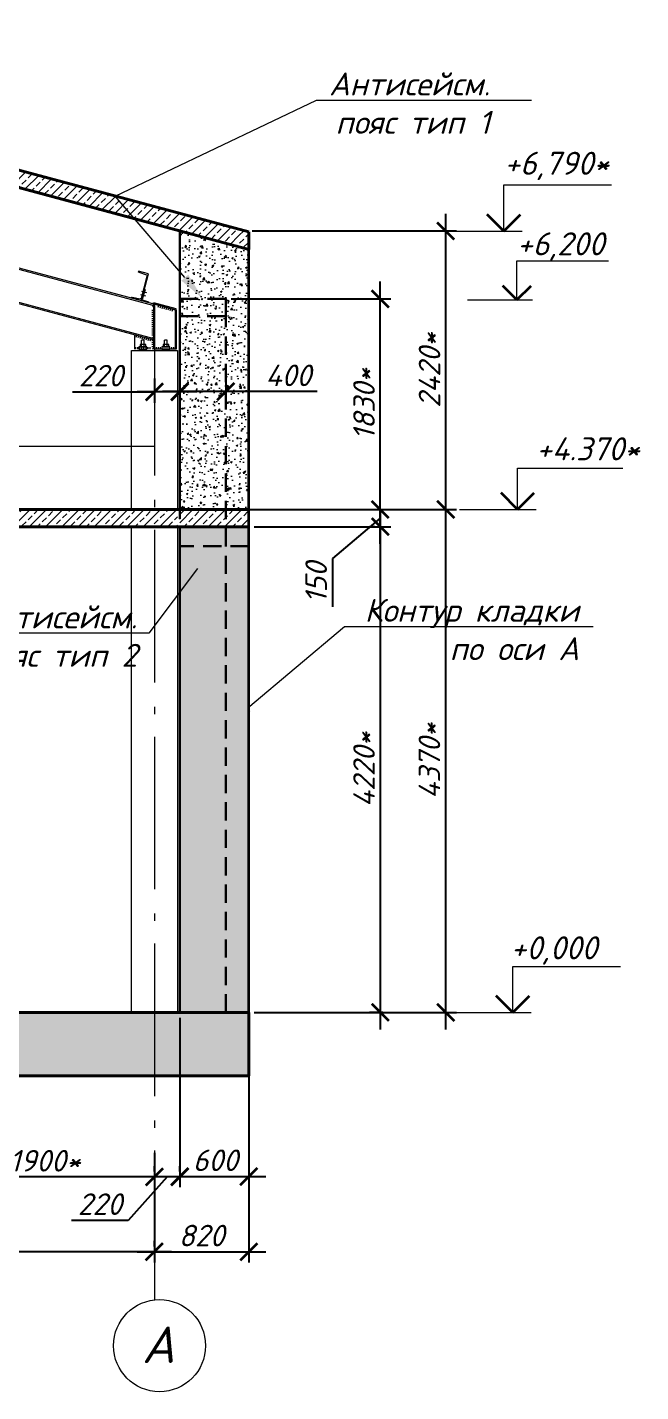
# Model space of a CAD drawing. Header units: millimetres. Extents: x -238377 to 196118, y -123284 to 30177.
# Drawn here: x 138675 to 144005, y -115746 to -103890 of the extents above; entities that cross this region are included whole.
import ezdxf
from ezdxf import colors
from ezdxf.entities.mleader import LeaderData, LeaderLine
from ezdxf.math import Vec2, Vec3

# ---------------------------------------------------------------- set-up
doc = ezdxf.new("R2010")
doc.units = ezdxf.units.MM
doc.header["$MEASUREMENT"] = 0
doc.linetypes.add('Double Dashed', pattern=[1797.222233, 1325, -211.666656, 63.333344, -197.222233])
doc.linetypes.add('HIDDEN2', pattern=[4.7625, 3.175, -1.5875])
doc.layers.get('0').update_dxf_attribs({"lineweight": 5})
doc.layers.add('#Hatch', color=7, linetype='Continuous', lineweight=5, true_color=0x4d4d4d)
doc.layers.add('#Каркас', color=7, linetype='Continuous', lineweight=5, true_color=0x757575)
for name, color, linetype, lineweight in [('#Бетон', 10, 'Continuous', 15), ('#Бетон монолитные пояса', 34, 'Continuous', 35), ('#Бетон разрез', 20, 'Continuous', 40), ('#Выноски', 150, 'Continuous', 15), ('#Газобетон', 152, 'Continuous', 35), ('#размеры', 7, 'Continuous', 5), ('Линия пунктир', 190, 'HIDDEN2', 9), ('оси_Ном._пера__96', 7, 'Continuous', 5), ('оси_Ном._пера__97', 7, 'Continuous', 20), ('чертеж_Ном._пера__91', 250, 'Continuous', 5), ('чертеж_Ном._пера__96', 7, 'Continuous', 13), ('чертеж_Ном._пера__98', 7, 'Continuous', 35)]:
    doc.layers.add(name, color=color, linetype=linetype, lineweight=lineweight)
doc.layers.add('NoPrint', color=18, linetype='Continuous', plot=False)
doc.layers.add('оси', color=7, linetype='Continuous')
doc.styles.add('STEP PR', font='isocpeui.ttf')
doc.dimstyles.new('SPDS', dxfattribs={"dimscale": 10, "dimtxt": 2.5, "dimasz": 2, "dimexe": 1.25, "dimexo": 0.625, "dimtad": 1, "dimdec": 0, "dimrnd": 0.001, "dimtxsty": 'STEP PR', "dimblk": 'ARCHTICK', "dimcen": 2.5, "dimdle": 2, "dimclrd": 256, "dimclre": 256, "dimclrt": 7, "dimadec": 0, "dimazin": 2, "dimtfac": 0.75, "dimtdec": 0, "dimtmove": 1, "dimatfit": 3, "dimfxl": 1, "dimtolj": 1, "dimarcsym": 1})
pattern_1 = [(50, (0, 0), (143.45204, -12.55043), [15, -165]), (355, (0, 0), (-27.75027, 150.43843), [12, -132]), (100.451444, (11.95, -1.05), (115.70177, 137.888), [12.74804, -140.22842]), (46.1842, (0, 40), (213.44827, -33.10386), [22.5, -247.5]), (96.63564, (17.79, 37.24), (186.9324, 194.82372), [19.12207, -210.34275]), (351.18416, (0, 40), (186.9324, 194.82372), [18, -198]), (21, (20, 30), (119.38141, -80.52378), [15, -165]), (326, (20, 30), (48.66307, 145.03001), [12, -132]), (71.451445, (29.95, 23.29), (168.04448, 64.50623), [12.74804, -140.22842]), (37.5, (0, 0), (2.431971, 66.578771), [0, -130.4, 0, -134, 0, -132.5]), (7.5, (0, 0), (52.613907, 78.882342), [0, -76.4, 0, -127.4, 0, -50.5]), (327.5, (-44.6, 0), (106.764487, -4.510974), [0, -50, 0, -156, 0, -207]), (317.5, (-64.6, 0), (116.637234, 20.020996), [0, -65, 0, -103.6, 0, -147])]

# ---------------------------------------------------------------- blocks, each defined once
blk = doc.blocks.new('_ArchTick')
at = {"color": 0, "linetype": 'ByBlock', "const_width": 0.15}
blk.add_lwpolyline([(-0.5, -0.5), (0.5, 0.5)], dxfattribs=at)
blk = doc.blocks.new('*D848')
at = {"layer": '#размеры', "lineweight": -2, "transparency": 16777216}
for p, q in [((141742, -108380), (141742, -107930)), ((140646, -108080), (141835, -108080)), ((140646, -108230), (141835, -108230)), ((141742, -108155), (141326, -108507)), ((141326, -108507), (141326, -108925))]:
    blk.add_line(p, q, dxfattribs=at)
at = {"layer": 'Defpoints', "color": 0, "transparency": 16777216}
for p in [(140599, -108080), (141742, -108080), (140599, -108230)]:
    blk.add_point(p, dxfattribs=at)
at = {"layer": '#размеры', "lineweight": -2, "transparency": 16777216, "xscale": 150, "yscale": 150, "zscale": 150}
for p, rotation in [((141742, -108080), 90), ((141742, -108230), 270)]:
    blk.add_blockref('_ArchTick', p, dxfattribs=dict(at, rotation=rotation))
at = {"layer": '#размеры', "color": 7, "lineweight": 5, "transparency": 16777216, "insert": (141185, -108716), "char_height": 187.5, "attachment_point": 5, "rotation": 90, "style": 'STEP PR'}
blk.add_mtext('\\A1;150', dxfattribs=at)
blk = doc.blocks.new('A$C40B03653')
at = {"layer": 'чертеж_Ном._пера__91', "linetype": 'Continuous', "lineweight": 15}
for p, q in [((66, -133), (66, 267)), ((66, 267), (1002, 267)), ((-440, -133), (226, -133))]:
    blk.add_line(p, q, dxfattribs=at)
at = {"layer": 'чертеж_Ном._пера__98', "linetype": 'Continuous'}
for q in [(-78, 11), (210, 11)]:
    blk.add_line((66, -133), q, dxfattribs=at)
blk = doc.blocks.new('*D849')
at = {"layer": '#размеры', "lineweight": -2, "transparency": 16777216}
for p, q in [((133779, -113556), (133779, -114624)), ((139779, -113669), (139779, -114624)), ((139929, -114530), (133629, -114530))]:
    blk.add_line(p, q, dxfattribs=at)
at = {"layer": 'Defpoints', "color": 0, "transparency": 16777216}
for p in [(133779, -113510), (139779, -113623), (133779, -114530)]:
    blk.add_point(p, dxfattribs=at)
at = {"layer": '#размеры', "lineweight": -2, "transparency": 16777216, "xscale": 150, "yscale": 150, "zscale": 150, "rotation": 180}
blk.add_blockref('_ArchTick', (133779, -114530), dxfattribs=at)
at = {"layer": '#размеры', "lineweight": -2, "transparency": 16777216, "xscale": 150, "yscale": 150, "zscale": 150}
blk.add_blockref('_ArchTick', (139779, -114530), dxfattribs=at)
at = {"layer": '#размеры', "color": 7, "lineweight": 5, "transparency": 16777216, "insert": (136779, -114389), "char_height": 187.5, "attachment_point": 5, "style": 'STEP PR'}
blk.add_mtext('\\A1;6000', dxfattribs=at)
blk = doc.blocks.new('Отметка высоты (ГОСТ)[26]_3', base_point=(115341, -142))
at = {"layer": 'чертеж_Ном._пера__96', "linetype": 'Continuous', "lineweight": 5}
for p, q in [((115341, -142), (115341, 308)), ((115341, 308), (116483, 308)), ((114709, -142), (115541, -142))]:
    blk.add_line(p, q, dxfattribs=at)
at = {"layer": 'чертеж_Ном._пера__98', "linetype": 'Continuous'}
for q in [(115161, 38), (115521, 38)]:
    blk.add_line((115341, -142), q, dxfattribs=at)
blk = doc.blocks.new('*D850')
at = {"layer": '#размеры', "lineweight": -2, "transparency": 16777216}
for p, q in [((140599, -112347), (140599, -114624)), ((139779, -114483), (139779, -114436)), ((139629, -114530), (140749, -114530))]:
    blk.add_line(p, q, dxfattribs=at)
at = {"layer": 'Defpoints', "color": 0, "transparency": 16777216}
for p in [(140599, -112300), (139779, -114530), (140599, -114530)]:
    blk.add_point(p, dxfattribs=at)
at = {"layer": '#размеры', "lineweight": -2, "transparency": 16777216, "xscale": 150, "yscale": 150, "zscale": 150, "rotation": 180}
blk.add_blockref('_ArchTick', (139779, -114530), dxfattribs=at)
at = {"layer": '#размеры', "lineweight": -2, "transparency": 16777216, "xscale": 150, "yscale": 150, "zscale": 150}
blk.add_blockref('_ArchTick', (140599, -114530), dxfattribs=at)
at = {"layer": '#размеры', "color": 7, "lineweight": 5, "transparency": 16777216, "insert": (140189, -114389), "char_height": 187.5, "attachment_point": 5, "style": 'STEP PR'}
blk.add_mtext('\\A1;820', dxfattribs=at)
blk = doc.blocks.new('*D851')
at = {"layer": '#размеры', "lineweight": -2, "transparency": 16777216}
for p, q in [((142311, -112600), (142311, -107930)), ((140446, -108080), (142404, -108080)), ((140646, -112450), (142404, -112450))]:
    blk.add_line(p, q, dxfattribs=at)
at = {"layer": 'Defpoints', "color": 0, "transparency": 16777216}
for p in [(140399, -108080), (142311, -108080), (140599, -112450)]:
    blk.add_point(p, dxfattribs=at)
at = {"layer": '#размеры', "lineweight": -2, "transparency": 16777216, "xscale": 150, "yscale": 150, "zscale": 150}
for p, rotation in [((142311, -108080), 90), ((142311, -112450), 270)]:
    blk.add_blockref('_ArchTick', p, dxfattribs=dict(at, rotation=rotation))
at = {"layer": '#размеры', "color": 7, "lineweight": 5, "transparency": 16777216, "insert": (142169, -110265), "char_height": 187.5, "attachment_point": 5, "rotation": 90, "style": 'STEP PR'}
blk.add_mtext('\\A1;4370*', dxfattribs=at)
blk = doc.blocks.new('*D852')
at = {"layer": '#размеры', "lineweight": -2, "transparency": 16777216}
for p, q in [((142311, -108230), (142311, -105510)), ((140630, -105660), (142404, -105660)), ((140446, -108080), (142404, -108080))]:
    blk.add_line(p, q, dxfattribs=at)
at = {"layer": 'Defpoints', "color": 0, "transparency": 16777216}
for p in [(140583, -105660), (142311, -105660), (140399, -108080)]:
    blk.add_point(p, dxfattribs=at)
at = {"layer": '#размеры', "lineweight": -2, "transparency": 16777216, "xscale": 150, "yscale": 150, "zscale": 150}
for p, rotation in [((142311, -105660), 90), ((142311, -108080), 270)]:
    blk.add_blockref('_ArchTick', p, dxfattribs=dict(at, rotation=rotation))
at = {"layer": '#размеры', "color": 7, "lineweight": 5, "transparency": 16777216, "insert": (142170, -106870), "char_height": 187.5, "attachment_point": 5, "rotation": 90, "style": 'STEP PR'}
blk.add_mtext('\\A1;2420*', dxfattribs=at)
blk = doc.blocks.new('*D853')
at = {"layer": '#размеры', "lineweight": -2, "transparency": 16777216}
for p, q in [((140399, -106935), (140399, -107150)), ((140549, -107056), (139849, -107056)), ((139999, -106991), (139999, -107150)), ((141193, -107056), (140399, -107056))]:
    blk.add_line(p, q, dxfattribs=at)
at = {"layer": 'Defpoints', "color": 0, "transparency": 16777216}
for p in [(140399, -106888), (139999, -106944), (139999, -107056)]:
    blk.add_point(p, dxfattribs=at)
at = {"layer": '#размеры', "lineweight": -2, "transparency": 16777216, "xscale": 150, "yscale": 150, "zscale": 150, "rotation": 180}
blk.add_blockref('_ArchTick', (139999, -107056), dxfattribs=at)
at = {"layer": '#размеры', "lineweight": -2, "transparency": 16777216, "xscale": 150, "yscale": 150, "zscale": 150}
blk.add_blockref('_ArchTick', (140399, -107056), dxfattribs=at)
at = {"layer": '#размеры', "color": 7, "transparency": 16777216, "insert": (140943, -106915), "char_height": 187.5, "attachment_point": 5, "style": 'STEP PR'}
blk.add_mtext('\\A1;400', dxfattribs=at)
blk = doc.blocks.new('*D965')
at = {"layer": '#размеры', "lineweight": -2, "transparency": 16777216}
for p, q in [((137879, -112497), (137879, -113973)), ((139779, -113719), (139779, -113973)), ((139929, -113879), (137729, -113879))]:
    blk.add_line(p, q, dxfattribs=at)
at = {"layer": 'Defpoints', "color": 0, "transparency": 16777216}
for p in [(137879, -112450), (139779, -113673), (137879, -113879)]:
    blk.add_point(p, dxfattribs=at)
at = {"layer": '#размеры', "lineweight": -2, "transparency": 16777216, "xscale": 150, "yscale": 150, "zscale": 150, "rotation": 180}
blk.add_blockref('_ArchTick', (137879, -113879), dxfattribs=at)
at = {"layer": '#размеры', "lineweight": -2, "transparency": 16777216, "xscale": 150, "yscale": 150, "zscale": 150}
blk.add_blockref('_ArchTick', (139779, -113879), dxfattribs=at)
at = {"layer": '#размеры', "color": 7, "transparency": 16777216, "insert": (138829, -113739), "char_height": 187.5, "attachment_point": 5, "style": 'STEP PR'}
blk.add_mtext('\\A1;1900*', dxfattribs=at)
blk = doc.blocks.new('*D856')
at = {"layer": '#размеры', "lineweight": -2, "transparency": 16777216}
for p, q in [((139779, -113832), (139779, -113785)), ((139999, -113832), (139999, -113785)), ((139889, -113879), (139552, -114257)), ((140149, -113879), (139629, -113879)), ((139552, -114257), (139060, -114257))]:
    blk.add_line(p, q, dxfattribs=at)
at = {"layer": 'Defpoints', "color": 0, "transparency": 16777216}
for p in [(139779, -113879), (139779, -113879), (139999, -113879)]:
    blk.add_point(p, dxfattribs=at)
at = {"layer": '#размеры', "lineweight": -2, "transparency": 16777216, "xscale": 150, "yscale": 150, "zscale": 150, "rotation": 180}
blk.add_blockref('_ArchTick', (139779, -113879), dxfattribs=at)
at = {"layer": '#размеры', "lineweight": -2, "transparency": 16777216, "xscale": 150, "yscale": 150, "zscale": 150}
blk.add_blockref('_ArchTick', (139999, -113879), dxfattribs=at)
at = {"layer": '#размеры', "color": 7, "transparency": 16777216, "insert": (139306, -114116), "char_height": 187.5, "attachment_point": 5, "style": 'STEP PR'}
blk.add_mtext('\\A1;220', dxfattribs=at)
blk = doc.blocks.new('*D857')
at = {"layer": '#размеры', "lineweight": -2, "transparency": 16777216}
for p, q in [((139999, -112497), (139999, -113969)), ((140599, -112497), (140599, -113969)), ((139849, -113876), (140749, -113876))]:
    blk.add_line(p, q, dxfattribs=at)
at = {"layer": 'Defpoints', "color": 0, "transparency": 16777216}
for p in [(139999, -112450), (140599, -112450), (140599, -113876)]:
    blk.add_point(p, dxfattribs=at)
at = {"layer": '#размеры', "lineweight": -2, "transparency": 16777216, "xscale": 150, "yscale": 150, "zscale": 150, "rotation": 180}
blk.add_blockref('_ArchTick', (139999, -113876), dxfattribs=at)
at = {"layer": '#размеры', "lineweight": -2, "transparency": 16777216, "xscale": 150, "yscale": 150, "zscale": 150}
blk.add_blockref('_ArchTick', (140599, -113876), dxfattribs=at)
at = {"layer": '#размеры', "color": 7, "transparency": 16777216, "insert": (140309, -113735), "char_height": 187.5, "attachment_point": 5, "style": 'STEP PR'}
blk.add_mtext('\\A1;600', dxfattribs=at)
blk = doc.blocks.new('*D967')
at = {"layer": '#размеры', "lineweight": -2, "transparency": 16777216}
for p, q in [((141742, -108230), (141742, -106100)), ((140446, -106250), (141835, -106250)), ((140646, -108080), (141835, -108080))]:
    blk.add_line(p, q, dxfattribs=at)
at = {"layer": 'Defpoints', "color": 0, "transparency": 16777216}
for p in [(140399, -106250), (141742, -106250), (140599, -108080)]:
    blk.add_point(p, dxfattribs=at)
at = {"layer": '#размеры', "lineweight": -2, "transparency": 16777216, "xscale": 150, "yscale": 150, "zscale": 150}
for p, rotation in [((141742, -106250), 90), ((141742, -108080), 270)]:
    blk.add_blockref('_ArchTick', p, dxfattribs=dict(at, rotation=rotation))
at = {"layer": '#размеры', "color": 7, "transparency": 16777216, "insert": (141601, -107165), "char_height": 187.5, "attachment_point": 5, "rotation": 90, "style": 'STEP PR'}
blk.add_mtext('\\A1;1830*', dxfattribs=at)
blk = doc.blocks.new('*D859')
at = {"layer": '#размеры', "lineweight": -2, "transparency": 16777216}
for p, q in [((141742, -108080), (141742, -112600)), ((141695, -108230), (141648, -108230)), ((141763, -112450), (141648, -112450))]:
    blk.add_line(p, q, dxfattribs=at)
at = {"layer": 'Defpoints', "color": 0, "transparency": 16777216}
for p in [(141742, -108230), (141742, -112450), (141810, -112450)]:
    blk.add_point(p, dxfattribs=at)
at = {"layer": '#размеры', "lineweight": -2, "transparency": 16777216, "xscale": 150, "yscale": 150, "zscale": 150}
for p, rotation in [((141742, -108230), 90), ((141742, -112450), 270)]:
    blk.add_blockref('_ArchTick', p, dxfattribs=dict(at, rotation=rotation))
at = {"layer": '#размеры', "color": 7, "transparency": 16777216, "insert": (141601, -110340), "char_height": 187.5, "attachment_point": 5, "rotation": 90, "style": 'STEP PR'}
blk.add_mtext('\\A1;4220*', dxfattribs=at)
blk = doc.blocks.new('*D969')
at = {"layer": '#размеры', "lineweight": -2, "transparency": 16777216}
for p, q in [((139779, -106941), (139779, -107152)), ((139999, -106941), (139999, -107152)), ((139069, -107058), (139779, -107058)), ((140149, -107058), (139629, -107058))]:
    blk.add_line(p, q, dxfattribs=at)
at = {"layer": 'Defpoints', "color": 0, "transparency": 16777216}
for p in [(139779, -106894), (139999, -106894), (139779, -107058)]:
    blk.add_point(p, dxfattribs=at)
at = {"layer": '#размеры', "lineweight": -2, "transparency": 16777216, "xscale": 150, "yscale": 150, "zscale": 150, "rotation": 180}
blk.add_blockref('_ArchTick', (139779, -107058), dxfattribs=at)
at = {"layer": '#размеры', "lineweight": -2, "transparency": 16777216, "xscale": 150, "yscale": 150, "zscale": 150}
blk.add_blockref('_ArchTick', (139999, -107058), dxfattribs=at)
at = {"layer": '#размеры', "color": 7, "transparency": 16777216, "insert": (139315, -106917), "char_height": 187.5, "attachment_point": 5, "style": 'STEP PR'}
blk.add_mtext('\\A1;220', dxfattribs=at)
blk = doc.blocks.new('*U817')
for points in [[(0, -0.5), (0, 0.5)], [(1, -0.5), (1, 0.5)], [(2, -0.5), (2, 0.5)], [(3, -0.5), (3, 0.5)]]:
    blk.add_lwpolyline(points)
blk = doc.blocks.new('*U815')
for p, q in [((0, 0), (0, 240)), ((0, 240), (90, 240)), ((90, 240), (90, 236)), ((6, 22), (6, 218)), ((86, 232), (16, 228)), ((90, 0), (0, 0)), ((86, 8), (16, 12)), ((90, 4), (90, 0))]:
    blk.add_line(p, q)
for centre, radius, start, end in [((16, 218), 10.5, 92.7024, 180), ((86, 236), 4, 272.7024, 360), ((16, 22), 10.5, 180, 267.2976), ((86, 4), 4, 0, 87.2976)]:
    blk.add_arc(centre, radius, start, end)
blk = doc.blocks.new('*U813')
at = {"color": 0, "linetype": 'ByBlock', "lineweight": -2}
for p, q in [((-63, 0), (-63, 3)), ((-63, 0), (0, 0)), ((-60, 6), (-16, 6)), ((-6, 16), (-6, 97)), ((0, 100), (-3, 100)), ((0, 0), (0, 100))]:
    blk.add_line(p, q, dxfattribs=at)
for centre, radius, start, end in [((-60, 3), 3.3, 90, 180), ((-16, 16), 10, 270, 0), ((-3, 97), 3.3, 89.045, 179.9778)]:
    blk.add_arc(centre, radius, start, end, dxfattribs=at)
blk = doc.blocks.new('*U806')
for points in [[(0, -0.5), (0, 0.5)], [(1, -0.5), (1, 0.5)], [(2, -0.5), (2, 0.5)], [(3, -0.5), (3, 0.5)], [(4, -0.5), (4, 0.5)], [(5, -0.5), (5, 0.5)], [(6, -0.5), (6, 0.5)], [(7, -0.5), (7, 0.5)]]:
    blk.add_lwpolyline(points)
blk = doc.blocks.new('*U818')
for points in [[(0, -0.5), (0, 0.5)], [(1, -0.5), (1, 0.5)], [(2, -0.5), (2, 0.5)], [(3, -0.5), (3, 0.5)], [(4, -0.5), (4, 0.5)], [(5, -0.5), (5, 0.5)], [(6, -0.5), (6, 0.5)], [(7, -0.5), (7, 0.5)], [(8, -0.5), (8, 0.5)], [(9, -0.5), (9, 0.5)], [(10, -0.5), (10, 0.5)], [(11, -0.5), (11, 0.5)], [(12, -0.5), (12, 0.5)]]:
    blk.add_lwpolyline(points)
blk = doc.blocks.new('*U808')
for points in [[(0, -0.5), (0, 0.5)], [(1, -0.5), (1, 0.5)], [(2, -0.5), (2, 0.5)], [(3, -0.5), (3, 0.5)], [(4, -0.5), (4, 0.5)], [(5, -0.5), (5, 0.5)], [(6, -0.5), (6, 0.5)], [(7, -0.5), (7, 0.5)]]:
    blk.add_lwpolyline(points)
blk = doc.blocks.new('*U805')
for points in [[(0, -0.5), (0, 0.5)], [(1, -0.5), (1, 0.5)], [(2, -0.5), (2, 0.5)]]:
    blk.add_lwpolyline(points)
blk = doc.blocks.new('*U807')
for points in [[(0, -0.5), (0, 0.5)], [(1, -0.5), (1, 0.5)]]:
    blk.add_lwpolyline(points)

msp = doc.modelspace()

# ---------------------------------------------------------------- hatches: boundary and pattern name
at = {"layer": '#Hatch'}
h = msp.add_hatch(dxfattribs=at)
h.set_pattern_fill('ANSI33', color=256, scale=400)
h.paths.add_polyline_path([(133979.2, -103890.2), (133779.2, -103890.5), (133779.2, -104040.8), (133979.2, -104040.8), (140464.7, -105784.7), (140541.3, -105651.2)])
h.paths.add_polyline_path([(133779.2, -103890.5), (133579.2, -103890.8), (133579.2, -104040.8), (133779.2, -104040.8)])
h = msp.add_hatch(dxfattribs=at)
h.set_pattern_fill('AR-CONC', color=256, scale=20)
h.set_pattern_definition(pattern_1)
h.paths.add_polyline_path([(140599.2, -105821.9), (139999.2, -105660.5), (139999.2, -108080.2), (140599.2, -108080.2)])
h = msp.add_hatch(dxfattribs=at)
h.set_pattern_fill('ANSI33', color=256, scale=400)
h.paths.add_polyline_path([(140599.2, -105666.7), (140541.3, -105651.2), (140464.7, -105784.7), (140599.2, -105820.9)])
h = msp.add_hatch(dxfattribs=at)
h.set_pattern_fill('ANSI33', color=256, scale=400)
h.paths.add_polyline_path([(139579.2, -108080.2), (133979.2, -108080.2), (133979.2, -108230.2), (139579.2, -108230.2)])
h.paths.add_polyline_path([(133979.2, -108080.2), (133779.2, -108080.2), (133779.2, -108230.2), (133979.2, -108230.2)])
h.paths.add_polyline_path([(139779.2, -108080.2), (139579.2, -108080.2), (139579.2, -108230.2), (139779.2, -108230.2)])
h.paths.add_polyline_path([(139979.2, -108080.2), (139779.2, -108080.2), (139779.2, -108230.2), (139979.2, -108230.2)])
h.paths.add_polyline_path([(140399.2, -108080.2), (139999.2, -108080.2), (139999.2, -108230.2), (140399.2, -108230.2)])
h.paths.add_polyline_path([(140599.2, -108080.2), (140399.2, -108080.2), (140399.2, -108230.2), (140599.2, -108230.2)])
h = msp.add_hatch(dxfattribs=at)
h.set_pattern_fill('AR-CONC', color=256, scale=20)
h.set_pattern_definition(pattern_1)
h.paths.add_polyline_path([(140599.2, -108230.2), (139999.2, -108230.2), (139999.2, -112450.2), (140599.1, -112450.2)])
at = {"layer": '#Hatch', "linetype": 'Continuous', "true_color": 0xd9d9d9}
h = msp.add_hatch(color=254, dxfattribs=at)
h.paths.add_polyline_path([(133779.2, -112450.2), (133579.2, -112450.2), (133301.8, -112450.2), (133301.8, -113000.2), (133779.2, -113000.2)])
h.paths.add_polyline_path([(139779.2, -112450.2), (139579.2, -112450.2), (137879.2, -112450.2), (133779.2, -112450.2), (133779.2, -113000.2), (139779.2, -113000.2)])
h.paths.add_polyline_path([(140599.1, -112450.2), (139999.2, -112450.2), (139779.2, -112450.2), (139779.2, -113000.2), (140599.1, -113000.2)])
at = {"layer": '#Каркас', "true_color": 0x8f8f8f}
for points in [[(139774, -106286.1), (139774, -106294.3), (139761.9, -106291)], [(139774, -106321.2), (139774, -106308.4), (139761.9, -106305.1)], [(139774.1, -106584.1), (139761, -106591.3), (139774.1, -106594.8)], [(139774.1, -106678), (139761.6, -106687.9), (139774.1, -106687.9)]]:
    msp.add_hatch(color=252, dxfattribs=at).paths.add_polyline_path(points)

# ---------------------------------------------------------------- linework, layer by layer
at = {"layer": '#Бетон'}
for points in [[(139579.2, -108080.2), (139579.2, -106697.9), (139979.2, -106697.9), (139979.2, -108080.2)], [(139979.2, -108230.2), (139979.2, -112450.2), (139579.2, -112450.2), (139579.2, -108230.2)]]:
    msp.add_lwpolyline(points, dxfattribs=at)
at = {"layer": '#Бетон монолитные пояса', "lineweight": 40}
for p, q in [((133979.2, -103890.2), (140599.2, -105666.7)), ((140599.2, -105820.9), (133979.2, -104040.8)), ((140599.2, -105666.7), (140599.2, -105821.9))]:
    msp.add_line(p, q, dxfattribs=at)
for points in [[(133979.2, -104040.8), (140599.2, -105821.9)], [(140599.2, -108080.2), (133779.2, -108080.2)], [(140599.2, -108230.2), (133779.2, -108230.2)]]:
    msp.add_lwpolyline(points, dxfattribs=at)
at = {"layer": '#Бетон разрез', "linetype": 'Continuous'}
msp.add_lwpolyline([(133301.8, -112450.2), (140599.1, -112450.2), (140599.1, -113000.2), (133301.8, -113000.2)], dxfattribs=at)
at = {"layer": '#Газобетон'}
for p, q in [((140599.1, -112450.2), (140599.2, -105820.9)), ((138039.2, -112450.2), (140599.1, -112450.2))]:
    msp.add_line(p, q, dxfattribs=at)
at = {"layer": '#Газобетон', "lineweight": 30}
for points in [[(139999.2, -105660.5), (140599.2, -105821.9), (140599.2, -108080.2), (139999.2, -108080.2)], [(139999.2, -112450.2), (139999.2, -108230.2), (140599.2, -108230.2), (140599.1, -112450.2)]]:
    msp.add_lwpolyline(points, close=True, dxfattribs=at)
at = {"layer": '#Каркас'}
for p, q in [((133788.2, -104690.5), (139774.1, -106294.3)), ((133788.2, -104704.2), (139774.1, -106308.3)), ((133788.2, -104990.7), (139774.1, -106594.8)), ((133788.2, -105001), (139774.1, -106605.2)), ((139774, -106286.1), (139761.9, -106291)), ((139774, -106321.2), (139761.9, -106305.1)), ((139668.1, -106667.9), (139668.1, -106607.9)), ((139690.3, -106607.9), (139668.1, -106607.9)), ((139690.3, -106667.9), (139690.3, -106607.9)), ((139774.1, -106584.1), (139761, -106591.3)), ((139774.1, -106678), (139761.6, -106687.9)), ((139868.1, -106667.9), (139868.1, -106607.9)), ((139890.3, -106607.9), (139868.1, -106607.9)), ((139890.3, -106667.9), (139890.3, -106607.9))]:
    msp.add_line(p, q, dxfattribs=at)
at = {"layer": '#Каркас', "linetype": 'Double Dashed'}
for points in [[(139658.1, -106212.1), (139701.2, -106224.8)], [(139667.8, -106183.2), (139710.9, -106195.9)], [(139969.6, -106347.2), (139969.6, -106337.2), (139774.1, -106284), (139774.1, -106294), (139969.6, -106347.2)], [(139969.6, -106347.2), (139774.1, -106294)], [(139960.6, -106344.8), (139960.6, -106687.9), (139783.1, -106687.9), (139783.1, -106296.5)], [(139608.7, -106687.9), (139608.7, -106560.2)]]:
    msp.add_lwpolyline(points, dxfattribs=at)
for points in [[(139969.6, -106687.9), (139774.1, -106687.9), (139774.1, -106294), (139969.6, -106347.2)], [(139645.2, -106687.9), (139713.2, -106687.9), (139713.2, -106667.9), (139645.2, -106667.9)], [(139655.2, -106667.9), (139705.2, -106667.9), (139705.2, -106647.9), (139655.2, -106647.9)], [(139845.2, -106687.9), (139913.2, -106687.9), (139913.2, -106667.9), (139845.2, -106667.9)], [(139855.2, -106667.9), (139905.2, -106667.9), (139905.2, -106647.9), (139855.2, -106647.9)]]:
    msp.add_lwpolyline(points, close=True, dxfattribs=at)
at = {"layer": 'NoPrint', "color": 254, "lineweight": 5, "true_color": 0xe6e6e6}
msp.add_lwpolyline([(133779.2, -107530.2), (139779.2, -107530.2)], dxfattribs=at)
at = {"layer": 'Линия пунктир', "lineweight": 5, "ltscale": 50}
msp.add_lwpolyline([(139999.2, -112450.2), (139999.2, -106247.7)], dxfattribs=at)
at = {"layer": 'Линия пунктир', "lineweight": 30, "ltscale": 50}
for points in [[(140399.2, -106250.2), (139999.2, -106250.2), (139999.2, -106400.2), (140399.2, -106400.2)], [(139999.2, -108080.2), (140599.2, -108080.2), (140599.2, -108400.2), (139999.2, -108400.2)]]:
    msp.add_lwpolyline(points, close=True, dxfattribs=at)
msp.add_lwpolyline([(140399.2, -112450.2), (140399.2, -106247.7)], dxfattribs=at)
at = {"layer": 'оси_Ном._пера__96', "linetype": 'Double Dashed'}
msp.add_line((139779.2, -106460.4), (139779.2, -114948.4), dxfattribs=at)
at = {"layer": 'оси_Ном._пера__97', "linetype": 'Continuous'}
msp.add_circle((139823.9, -115345.9), 400, dxfattribs=at)

# ---------------------------------------------------------------- block references
at = {"layer": '#Выноски'}
msp.add_blockref('A$C40B03653', (142828.5, -112317.5), dxfattribs=at)
at = {"layer": '#Каркас', "xscale": -1, "rotation": 345}
for name in ['*U815', '*U813']:
    msp.add_blockref(name, (139667, -106265.6), dxfattribs=at)
at = {"layer": '#Каркас', "xscale": -18, "yscale": 18, "zscale": 18}
for name, p, rotation in [('*U806', (139936.1, -106347.4), 344.7774682740615), ('*U818', (139765.1, -106563.3), 270), ('*U806', (139745.3, -106606.7), 344.7774682740615), ('*U817', (139765.1, -106662.9), 270)]:
    msp.add_blockref(name, p, dxfattribs=dict(at, rotation=rotation))
for name, p in [('*U808', (139742.7, -106678.8)), ('*U805', (139833.7, -106678.9)), ('*U807', (139948.5, -106678.9))]:
    msp.add_blockref(name, p, dxfattribs=at)
at = {"layer": 'чертеж_Ном._пера__91', "linetype": 'Continuous', "xscale": 0.8, "yscale": 0.8, "zscale": 0.8}
msp.add_blockref('Отметка высоты (ГОСТ)[26]_3', (142935.5, -108080.2), dxfattribs=at)
at = {"layer": 'чертеж_Ном._пера__96'}
msp.add_blockref('A$C40B03653', (142750.1, -105527.5), dxfattribs=at)
at = {"layer": 'чертеж_Ном._пера__96', "xscale": 0.85, "yscale": 0.85, "zscale": 0.85}
msp.add_blockref('A$C40B03653', (142873.9, -106145.6), dxfattribs=at)

# ---------------------------------------------------------------- texts
at = {"layer": 'оси', "color": 251, "linetype": 'Continuous', "lineweight": 13, "insert": (139671.2, -115496.9), "char_height": 316.8, "attachment_point": 7, "style": 'STEP PR'}
msp.add_mtext('А', dxfattribs=at)
at = {"layer": 'чертеж_Ном._пера__96', "style": 'STEP PR'}
for s, p in [('+4.370*', (143097, -107653.1)), ('+0,000', (142875.5, -111988.9))]:
    msp.add_text(s, height=200, dxfattribs=at).set_placement(p)
at = {"layer": 'чертеж_Ном._пера__96', "char_height": 200, "attachment_point": 7, "style": 'STEP PR'}
for s, insert in [('+6,790{\\A1;*}', (142820.1, -105218.4)), ('+6,200{\\A1;\\H0.66x;\\S^  ;}', (142929.6, -105918.4))]:
    msp.add_mtext(s, dxfattribs=dict(at, insert=insert))

# ---------------------------------------------------------------- dimensions: what is measured, and where the dimension line sits
at = {"layer": '#размеры', "lineweight": 5}
for base, p1, p2, picture, middle in [((142310.5, -105660.2), (140399.2, -108080.2), (140582.7, -105660.2), '*D852', (142169.9, -106870.2)), ((142310.5, -108080.2), (140599.1, -112450.2), (140399.2, -108080.2), '*D851', (142168.7, -110265.2))]:
    dim = msp.add_linear_dim(base=base, p1=p1, p2=p2, angle=90, text='<>*', dimstyle='SPDS', override={"dimscale": 75, "dimtxsty": 'STEP PR'}, dxfattribs=at)
    dim.commit()
    dim.dimension.update_dxf_attribs({"geometry": picture, "text_midpoint": middle})
at = {"layer": '#размеры'}
for base, p1, p2, picture, middle in [((141741.6, -106250.2), (140599.2, -108080.2), (140399.2, -106250.2), '*D967', (141601, -107165.2)), ((141741.6, -112450.2), (141741.6, -108230.2), (141809.6, -112450.2), '*D859', (141601, -110340.2))]:
    dim = msp.add_linear_dim(base=base, p1=p1, p2=p2, angle=90, text='<>*', dimstyle='SPDS', override={"dimscale": 75, "dimtxsty": 'STEP PR'}, dxfattribs=at)
    dim.commit()
    dim.dimension.update_dxf_attribs({"geometry": picture, "text_midpoint": middle})
for base, p1, p2, picture, middle in [((139779.2, -107057.9), (139999.2, -106894.4), (139779.2, -106894.4), '*D969', (139315.1, -107071.4)), ((140599.1, -113875.6), (139999.2, -112450.2), (140599.1, -112450.2), '*D857', (140309.2, -113875.6)), ((139779.2, -113879.1), (139999.2, -113879.1), (139779.2, -113879.1), '*D856', (139505.6, -114257))]:
    dim = msp.add_linear_dim(base=base, p1=p1, p2=p2, dimstyle='SPDS', override={"dimscale": 75, "dimtxsty": 'STEP PR'}, dxfattribs=at)
    dim.commit()
    dim.dimension.update_dxf_attribs({"geometry": picture, "text_midpoint": middle, "dimtype": 160})
dim = msp.add_linear_dim(base=(139999.2, -107055.9), p1=(140399.2, -106887.9), p2=(139999.2, -106944.4), angle=180, dimstyle='SPDS', override={"dimscale": 75, "dimtxsty": 'STEP PR'}, dxfattribs=at)
dim.commit()
dim.dimension.update_dxf_attribs({"geometry": '*D853', "text_midpoint": (140942.6, -107068.4), "dimtype": 160})
at = {"layer": '#размеры', "lineweight": 5}
for base, p1, p2, angle, picture, middle in [((141741.6, -108080.2), (140599.2, -108230.2), (140599.2, -108080.2), 90, '*D848', (141326.1, -108553.4)), ((133779.2, -114529.8), (139779.2, -113622.6), (133779.2, -113509.5), 180, '*D849', (136779.2, -114529.8))]:
    dim = msp.add_linear_dim(base=base, p1=p1, p2=p2, angle=angle, dimstyle='SPDS', override={"dimscale": 75, "dimtxsty": 'STEP PR'}, dxfattribs=at)
    dim.commit()
    dim.dimension.update_dxf_attribs({"geometry": picture, "text_midpoint": middle, "dimtype": 160})
dim = msp.add_linear_dim(base=(140599.1, -114529.8), p1=(139779.2, -114529.8), p2=(140599.1, -112300.2), angle=180, dimstyle='SPDS', override={"dimscale": 75, "dimtxsty": 'STEP PR'}, dxfattribs=at)
dim.commit()
dim.dimension.update_dxf_attribs({"geometry": '*D850', "text_midpoint": (140189.2, -114389.2)})
at = {"layer": '#размеры'}
dim = msp.add_linear_dim(base=(137879.2, -113879.1), p1=(139779.2, -113672.6), p2=(137879.2, -112450.2), text='<>*', dimstyle='SPDS', override={"dimscale": 75, "dimtxsty": 'STEP PR'}, dxfattribs=at)
dim.commit()
dim.dimension.update_dxf_attribs({"geometry": '*D965', "text_midpoint": (138829.2, -113738.5)})

# ---------------------------------------------------------------- leaders
at = {"layer": '#Выноски'}
ml = msp.add_multileader_mtext('Standard', dxfattribs=at)
ml.set_content('Антисейсм.\\Pпояс{\\A1; тип 1     } ', color=256, style='STEP PR')
ml.set_leader_properties(color=256, linetype='ByLayer', lineweight=-1)
ml.build(insert=Vec2(0, 0))
ml.multileader.update_dxf_attribs({"text_left_attachment_type": 6, "text_right_attachment_type": 6, "dogleg_length": 0, "arrow_head_size": 240})
ctx = ml.context
ctx.base_point, ctx.char_height, ctx.arrow_head_size, ctx.landing_gap_size, ctx.plane_origin = Vec3(141188.6, -104522.5), 200, 240, 100, Vec3(148492, -116783.4)
ctx.left_attachment, ctx.right_attachment, ctx.text_align_type = 6, 6, 2
notes = []
notes.append((ctx, [(0, (1, 1, 0), (141188.6, -104522.5), (1, 0), 0, [(1, [(140199.2, -106247.7), (139439, -105359)], 0, [])])]))
ctx.mtext.insert, ctx.mtext.rotation, ctx.mtext.defined_height, ctx.mtext.alignment, ctx.mtext.flow_direction = Vec3(142696.3, -104282.5), 6.2831853, 130.9, 3, 5
ml = msp.add_multileader_mtext('Standard', dxfattribs=at)
ml.set_content('Антисейсм.\\Pпояс{\\A1; тип 2     } ', color=256, style='STEP PR')
ml.set_leader_properties(color=256, linetype='ByLayer', lineweight=-1)
ml.build(insert=Vec2(0, 0))
ml.multileader.update_dxf_attribs({"text_left_attachment_type": 6, "text_right_attachment_type": 6, "dogleg_length": 0, "arrow_head_size": 240})
ctx = ml.context
ctx.base_point, ctx.char_height, ctx.arrow_head_size, ctx.landing_gap_size, ctx.plane_origin = Vec3(138090.4, -109153.9), 200, 240, 100, Vec3(145149.6, -121240.2)
ctx.left_attachment, ctx.right_attachment, ctx.text_align_type = 6, 6, 2
notes.append((ctx, [(1, (1, 1, 0), (139730.6, -109153.9), (-1, 0), 0, [(0, [(140299.2, -108400.2)], 0, [])])]))
ctx.mtext.insert, ctx.mtext.rotation, ctx.mtext.defined_height, ctx.mtext.alignment, ctx.mtext.flow_direction = Vec3(139630.6, -108913.9), 6.2831853, 130.9, 3, 5
ml = msp.add_multileader_mtext('Standard', dxfattribs=at)
ml.set_content('Контур кладки \\Pпо оси А ', color=256, style='STEP PR')
ml.set_leader_properties(color=256, linetype='ByLayer', lineweight=-1)
ml.build(insert=Vec2(0, 0))
ml.multileader.update_dxf_attribs({"text_left_attachment_type": 6, "text_right_attachment_type": 6, "dogleg_length": 0, "arrow_head_size": 240})
ctx = ml.context
ctx.base_point, ctx.char_height, ctx.arrow_head_size, ctx.landing_gap_size, ctx.plane_origin = Vec3(141432.4, -109096.1), 200, 240, 100, Vec3(151972.8, -122396.9)
ctx.left_attachment, ctx.right_attachment, ctx.text_align_type = 6, 6, 2
notes.append((ctx, [(0, (1, 1, 0), (141432.4, -109096.1), (1, 0), 0, [(1, [(140407.3, -109958.5)], 0, [])])]))
ctx.mtext.insert, ctx.mtext.rotation, ctx.mtext.defined_height, ctx.mtext.alignment, ctx.mtext.flow_direction = Vec3(143469.3, -108856.1), 6.2831853, 130.9, 3, 5
for ctx, leaders in notes:
    for number, flags, end, landing, length, lines in leaders:
        leader = LeaderData()
        leader.index, (leader.has_last_leader_line, leader.has_dogleg_vector, leader.attachment_direction) = number, flags
        leader.last_leader_point, leader.dogleg_vector, leader.dogleg_length = Vec3(end), Vec3(landing), length
        for number, points, colour, breaks in lines:
            line = LeaderLine()
            line.index, line.vertices, line.color, line.breaks = number, Vec3.list(points), colors.encode_raw_color(colour), breaks
            leader.lines.append(line)
        ctx.leaders.append(leader)

doc.saveas('drawing.dxf')
